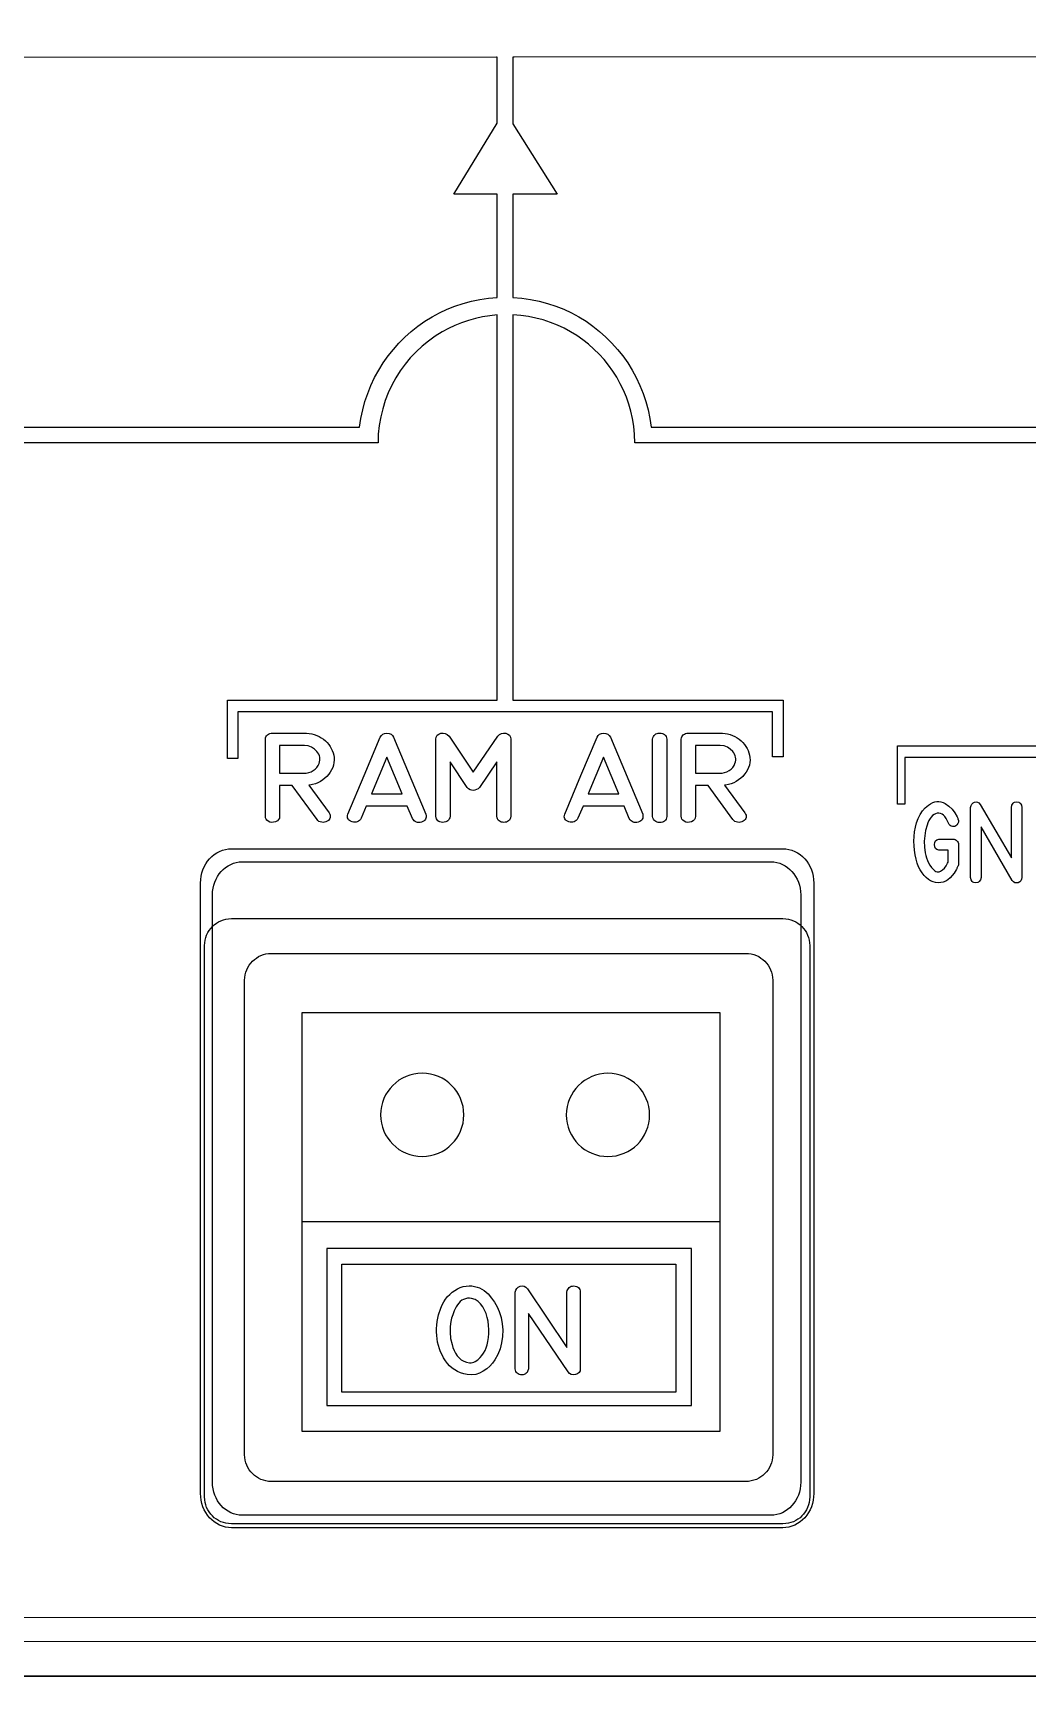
# Model space of a CAD drawing. Extents: x 27 to 704, y 10 to 614.
# Drawn here: x 301.4 to 339.4, y 143.5 to 206.3 of the extents above; entities that cross this region are included whole.
import ezdxf

# ---------------------------------------------------------------- set-up
doc = ezdxf.new("R2010")
doc.units = 0
for name, color, linetype in [('_BACKPANEL', 5, 'CONTINUOUS'), ('_ENGRAVING', 105, 'CONTINUOUS'), ('_LABELS', 30, 'CONTINUOUS'), ('_TOPLAYER', 1, 'CONTINUOUS')]:
    doc.layers.add(name, color=color, linetype=linetype)

msp = doc.modelspace()

# ---------------------------------------------------------------- linework, layer by layer
at = {"layer": '_BACKPANEL'}
for points in [[(526.326, 256.21), (526.326, 251.514), (526.326, 242.12), (526.326, 232.726), (526.326, 152.879), (526.326, 143.485), (203.984, 143.485), (203.984, 152.879), (203.984, 232.726), (203.984, 242.12), (203.984, 251.514), (203.984, 256.21)], [(308.972, 172.462), (330.068, 172.462), (330.173, 172.457), (330.275, 172.442), (330.374, 172.416), (330.468, 172.382), (330.558, 172.339), (330.643, 172.287), (330.722, 172.228), (330.795, 172.162), (330.861, 172.089), (330.92, 172.01), (330.971, 171.926), (331.014, 171.836), (331.049, 171.741), (331.074, 171.643), (331.09, 171.54), (331.095, 171.435), (331.095, 150.34), (331.09, 150.235), (331.074, 150.132), (331.049, 150.034), (331.014, 149.939), (330.971, 149.849), (330.92, 149.765), (330.861, 149.686), (330.795, 149.613), (330.722, 149.547), (330.643, 149.487), (330.558, 149.436), (330.468, 149.393), (330.374, 149.359), (330.275, 149.333), (330.173, 149.318), (330.068, 149.312), (308.972, 149.312), (308.867, 149.318), (308.765, 149.333), (308.666, 149.359), (308.572, 149.393), (308.482, 149.436), (308.397, 149.487), (308.318, 149.547), (308.245, 149.613), (308.179, 149.686), (308.12, 149.765), (308.069, 149.849), (308.025, 149.939), (307.991, 150.034), (307.966, 150.132), (307.95, 150.235), (307.945, 150.34), (307.945, 171.435), (307.95, 171.54), (307.966, 171.643), (307.991, 171.741), (308.025, 171.836), (308.069, 171.926), (308.12, 172.01), (308.179, 172.089), (308.245, 172.162), (308.318, 172.228), (308.397, 172.287), (308.482, 172.339), (308.572, 172.382), (308.666, 172.416), (308.765, 172.442), (308.867, 172.457)]]:
    msp.add_lwpolyline(points, close=True, dxfattribs=at)
at = {"layer": '_ENGRAVING'}
for points in [[(267.008, 191.258), (313.878, 191.258), (313.926, 191.593), (313.995, 191.921), (314.082, 192.242), (314.187, 192.556), (314.31, 192.861), (314.45, 193.158), (314.606, 193.444), (314.778, 193.72), (314.965, 193.985), (315.167, 194.239), (315.382, 194.481), (315.611, 194.709), (315.853, 194.924), (316.107, 195.125), (316.372, 195.311), (316.648, 195.481), (316.93, 195.634), (317.222, 195.771), (317.524, 195.891), (317.834, 195.994), (318.151, 196.08), (318.476, 196.147), (318.806, 196.195), (319.142, 196.224), (319.142, 200.169), (317.484, 200.169), (319.142, 202.895), (319.142, 205.42), (319.115, 205.42), (267.006, 205.396)], [(460.944, 205.486), (319.791, 205.42), (319.742, 205.42), (319.742, 202.871), (321.434, 200.169), (319.742, 200.169), (319.742, 196.228), (320.08, 196.199), (320.413, 196.15), (320.742, 196.083), (321.063, 195.997), (321.377, 195.893), (321.682, 195.772), (321.977, 195.635), (322.261, 195.481), (322.537, 195.311), (322.803, 195.125), (323.057, 194.924), (323.298, 194.709), (323.527, 194.481), (323.743, 194.239), (323.945, 193.986), (324.132, 193.72), (324.304, 193.444), (324.46, 193.158), (324.6, 192.862), (324.723, 192.556), (324.828, 192.243), (324.915, 191.921), (324.983, 191.593), (325.032, 191.258), (409.918, 191.258)], [(341.757, 190.657), (325.082, 190.658), (324.402, 190.658), (324.391, 190.983), (324.36, 191.304), (324.314, 191.59), (324.251, 191.871), (324.173, 192.146), (324.079, 192.413), (323.97, 192.674), (323.848, 192.926), (323.711, 193.17), (323.561, 193.406), (323.399, 193.632), (323.224, 193.848), (323.038, 194.054), (322.84, 194.249), (322.632, 194.433), (322.413, 194.604), (322.184, 194.764), (321.947, 194.91), (321.698, 195.045), (321.44, 195.166), (321.173, 195.271), (320.899, 195.362), (320.618, 195.437), (320.331, 195.496), (320.039, 195.537), (319.742, 195.562), (319.742, 180.824), (330.073, 180.824), (330.073, 178.648), (329.674, 178.648), (329.674, 180.375), (309.231, 180.375), (309.222, 180.375), (309.222, 178.587), (308.823, 178.587), (308.823, 180.823), (308.823, 180.824), (318.933, 180.824), (319.142, 180.824), (319.142, 195.556), (318.859, 195.527), (318.581, 195.482), (318.307, 195.423), (318.038, 195.348), (317.776, 195.259), (317.522, 195.156), (317.274, 195.04), (317.036, 194.91), (316.767, 194.743), (316.509, 194.558), (316.264, 194.359), (316.033, 194.143), (315.816, 193.914), (315.614, 193.671), (315.428, 193.415), (315.258, 193.147), (315.105, 192.868), (314.971, 192.578), (314.855, 192.278), (314.758, 191.969), (314.682, 191.652), (314.626, 191.327), (314.592, 190.995), (314.581, 190.658), (292.114, 190.658)], [(349.043, 178.625), (334.734, 178.625), (334.727, 178.625), (334.727, 176.837), (334.448, 176.837), (334.448, 179.073), (334.448, 179.074), (341.525, 179.074)], [(209.667, 144.813), (520.125, 144.828), (520.215, 144.837), (520.3, 144.863), (520.376, 144.905), (520.442, 144.96), (520.497, 145.027), (520.538, 145.104), (520.564, 145.188), (520.573, 145.279), (520.564, 145.369), (520.537, 145.454), (520.496, 145.53), (520.441, 145.596), (520.375, 145.651), (520.299, 145.693), (520.215, 145.719), (520.125, 145.728), (209.665, 145.713)]]:
    msp.add_lwpolyline(points, dxfattribs=at)
for points in [[(311.74, 179.559), (311.846, 179.555), (311.948, 179.544), (312.048, 179.526), (312.143, 179.5), (312.235, 179.466), (312.323, 179.425), (312.408, 179.377), (312.49, 179.321), (312.565, 179.26), (312.634, 179.194), (312.694, 179.125), (312.748, 179.052), (312.793, 178.974), (312.831, 178.893), (312.862, 178.808), (312.885, 178.718), (312.9, 178.621), (312.903, 178.525), (312.896, 178.431), (312.878, 178.339), (312.848, 178.248), (312.807, 178.159), (312.756, 178.071), (312.693, 177.985), (312.622, 177.904), (312.546, 177.831), (312.463, 177.767), (312.376, 177.711), (312.282, 177.663), (312.184, 177.624), (312.079, 177.593), (311.969, 177.57), (311.932, 177.565), (312.708, 176.504), (312.734, 176.458), (312.75, 176.414), (312.756, 176.371), (312.752, 176.331), (312.738, 176.292), (312.715, 176.255), (312.681, 176.221), (312.638, 176.187), (312.59, 176.164), (312.539, 176.15), (312.484, 176.145), (312.425, 176.149), (312.369, 176.162), (312.321, 176.184), (312.281, 176.214), (312.249, 176.253), (311.298, 177.552), (310.816, 177.552), (310.816, 176.378), (310.806, 176.31), (310.778, 176.253), (310.73, 176.205), (310.663, 176.168), (310.588, 176.146), (310.516, 176.142), (310.446, 176.158), (310.378, 176.192), (310.332, 176.23), (310.299, 176.273), (310.279, 176.322), (310.272, 176.378), (310.272, 179.325), (310.277, 179.372), (310.292, 179.415), (310.316, 179.455), (310.35, 179.491), (310.391, 179.52), (310.437, 179.542), (310.487, 179.555), (310.542, 179.559)], [(314.92, 179.559), (315.006, 179.55), (315.078, 179.521), (315.134, 179.473), (315.174, 179.405), (316.41, 176.456), (316.42, 176.4), (316.422, 176.349), (316.414, 176.303), (316.398, 176.263), (316.373, 176.227), (316.339, 176.197), (316.296, 176.172), (316.244, 176.152), (316.19, 176.14), (316.139, 176.136), (316.091, 176.14), (316.046, 176.153), (316.005, 176.175), (315.966, 176.206), (315.931, 176.245), (315.899, 176.293), (315.701, 176.77), (314.129, 176.77), (313.936, 176.304), (313.904, 176.256), (313.868, 176.217), (313.829, 176.186), (313.787, 176.165), (313.741, 176.152), (313.692, 176.148), (313.64, 176.153), (313.585, 176.167), (313.533, 176.187), (313.49, 176.212), (313.456, 176.243), (313.432, 176.277), (313.417, 176.317), (313.412, 176.361), (313.416, 176.41), (313.429, 176.464), (314.047, 177.935), (314.667, 179.405), (314.707, 179.472), (314.762, 179.52), (314.833, 179.549)], [(316.985, 179.551), (317.072, 179.559), (317.153, 179.544), (317.228, 179.506), (317.297, 179.446), (318.225, 178.066), (319.162, 179.446), (319.231, 179.506), (319.306, 179.544), (319.386, 179.558), (319.472, 179.551), (319.55, 179.522), (319.608, 179.474), (319.647, 179.408), (319.665, 179.322), (319.665, 176.376), (319.652, 176.321), (319.633, 176.274), (319.607, 176.234), (319.576, 176.201), (319.539, 176.176), (319.496, 176.157), (319.447, 176.147), (319.393, 176.143), (319.338, 176.147), (319.289, 176.158), (319.246, 176.176), (319.21, 176.202), (319.179, 176.235), (319.154, 176.274), (319.135, 176.322), (319.122, 176.376), (319.122, 178.46), (318.46, 177.48), (318.406, 177.432), (318.348, 177.397), (318.288, 177.374), (318.224, 177.365), (318.161, 177.371), (318.101, 177.392), (318.044, 177.428), (317.992, 177.48), (317.334, 178.455), (317.336, 176.376), (317.325, 176.322), (317.307, 176.275), (317.282, 176.235), (317.251, 176.202), (317.213, 176.177), (317.168, 176.159), (317.116, 176.148), (317.057, 176.145), (316.999, 176.149), (316.948, 176.16), (316.904, 176.178), (316.867, 176.203), (316.837, 176.236), (316.814, 176.275), (316.799, 176.322), (316.79, 176.376), (316.79, 179.322), (316.808, 179.408), (316.847, 179.475), (316.906, 179.523)], [(323.212, 179.559), (323.299, 179.55), (323.37, 179.521), (323.426, 179.473), (323.467, 179.405), (324.703, 176.456), (324.713, 176.4), (324.714, 176.349), (324.707, 176.303), (324.69, 176.263), (324.665, 176.227), (324.631, 176.197), (324.589, 176.172), (324.537, 176.152), (324.483, 176.14), (324.432, 176.136), (324.384, 176.14), (324.339, 176.153), (324.297, 176.175), (324.259, 176.206), (324.224, 176.245), (324.192, 176.293), (323.993, 176.77), (322.422, 176.77), (322.229, 176.304), (322.196, 176.256), (322.161, 176.217), (322.122, 176.186), (322.079, 176.165), (322.034, 176.152), (321.985, 176.148), (321.933, 176.153), (321.878, 176.167), (321.826, 176.187), (321.783, 176.212), (321.749, 176.243), (321.725, 176.277), (321.71, 176.317), (321.705, 176.361), (321.708, 176.41), (321.722, 176.464), (322.34, 177.935), (322.96, 179.405), (322.999, 179.472), (323.055, 179.52), (323.126, 179.549)], [(325.356, 179.558), (325.411, 179.555), (325.46, 179.544), (325.503, 179.525), (325.541, 179.5), (325.572, 179.466), (325.597, 179.426), (325.617, 179.378), (325.631, 179.322), (325.631, 176.373), (325.617, 176.318), (325.597, 176.27), (325.572, 176.229), (325.541, 176.196), (325.503, 176.171), (325.46, 176.153), (325.411, 176.142), (325.356, 176.138), (325.301, 176.142), (325.252, 176.153), (325.208, 176.172), (325.171, 176.197), (325.14, 176.23), (325.115, 176.27), (325.096, 176.318), (325.083, 176.373), (325.083, 179.322), (325.096, 179.377), (325.115, 179.425), (325.14, 179.466), (325.171, 179.499), (325.208, 179.525), (325.252, 179.543), (325.301, 179.554)], [(327.646, 179.559), (327.752, 179.555), (327.855, 179.544), (327.954, 179.526), (328.049, 179.5), (328.141, 179.466), (328.23, 179.425), (328.315, 179.377), (328.396, 179.321), (328.472, 179.26), (328.54, 179.194), (328.601, 179.125), (328.654, 179.052), (328.7, 178.974), (328.738, 178.893), (328.768, 178.808), (328.791, 178.718), (328.806, 178.621), (328.81, 178.525), (328.802, 178.431), (328.784, 178.339), (328.754, 178.248), (328.714, 178.159), (328.662, 178.071), (328.599, 177.985), (328.528, 177.904), (328.452, 177.831), (328.37, 177.767), (328.282, 177.711), (328.189, 177.663), (328.09, 177.624), (327.985, 177.593), (327.875, 177.57), (327.839, 177.565), (328.614, 176.504), (328.64, 176.458), (328.656, 176.414), (328.662, 176.371), (328.658, 176.331), (328.645, 176.292), (328.621, 176.255), (328.588, 176.221), (328.544, 176.187), (328.496, 176.164), (328.445, 176.15), (328.39, 176.145), (328.331, 176.149), (328.275, 176.162), (328.227, 176.184), (328.187, 176.214), (328.155, 176.253), (327.204, 177.552), (326.722, 177.552), (326.722, 176.378), (326.713, 176.31), (326.684, 176.253), (326.636, 176.205), (326.57, 176.168), (326.495, 176.146), (326.422, 176.142), (326.352, 176.158), (326.284, 176.192), (326.238, 176.23), (326.205, 176.273), (326.185, 176.322), (326.178, 176.378), (326.178, 179.325), (326.183, 179.372), (326.198, 179.415), (326.222, 179.455), (326.256, 179.491), (326.298, 179.52), (326.343, 179.542), (326.394, 179.555), (326.448, 179.559)], [(312.245, 178.859), (312.15, 178.951), (312.038, 179.02), (311.911, 179.066), (311.767, 179.089), (310.816, 179.089), (310.816, 178.021), (311.74, 178.021), (311.836, 178.027), (311.929, 178.047), (312.018, 178.079), (312.103, 178.124), (312.18, 178.18), (312.243, 178.244), (312.292, 178.315), (312.328, 178.395), (312.346, 178.458), (312.357, 178.52), (312.359, 178.58), (312.352, 178.639), (312.338, 178.696), (312.315, 178.752), (312.284, 178.806)], [(314.918, 178.64), (314.328, 177.238), (315.504, 177.238)], [(323.21, 178.64), (322.62, 177.238), (323.797, 177.238)], [(328.151, 178.859), (328.056, 178.951), (327.945, 179.02), (327.817, 179.066), (327.673, 179.089), (326.722, 179.089), (326.722, 178.021), (327.646, 178.021), (327.742, 178.027), (327.835, 178.047), (327.924, 178.079), (328.009, 178.124), (328.086, 178.18), (328.149, 178.244), (328.198, 178.315), (328.234, 178.395), (328.253, 178.458), (328.263, 178.52), (328.265, 178.58), (328.259, 178.639), (328.244, 178.696), (328.221, 178.752), (328.19, 178.806)], [(335.634, 176.807), (335.715, 176.859), (335.796, 176.899), (335.876, 176.925), (335.956, 176.939), (336.035, 176.939), (336.114, 176.926), (336.192, 176.901), (336.27, 176.862), (336.414, 176.762), (336.54, 176.644), (336.646, 176.508), (336.732, 176.354), (336.743, 176.33), (336.752, 176.308), (336.763, 176.286), (336.779, 176.217), (336.778, 176.155), (336.761, 176.1), (336.726, 176.051), (336.684, 176.014), (336.641, 175.992), (336.595, 175.982), (336.548, 175.986), (336.502, 176.002), (336.462, 176.028), (336.428, 176.063), (336.399, 176.108), (336.356, 176.21), (336.31, 176.297), (336.261, 176.368), (336.209, 176.424), (336.154, 176.464), (336.096, 176.489), (336.035, 176.498), (335.971, 176.492), (335.908, 176.472), (335.848, 176.442), (335.793, 176.401), (335.742, 176.349), (335.695, 176.287), (335.652, 176.213), (335.613, 176.129), (335.579, 176.034), (335.524, 175.837), (335.49, 175.632), (335.474, 175.42), (335.478, 175.2), (335.505, 174.984), (335.529, 174.882), (335.559, 174.783), (335.597, 174.687), (335.641, 174.596), (335.692, 174.507), (335.75, 174.423), (335.835, 174.326), (335.878, 174.293), (335.921, 174.27), (335.964, 174.256), (336.007, 174.252), (336.05, 174.258), (336.094, 174.274), (336.176, 174.325), (336.25, 174.393), (336.314, 174.48), (336.369, 174.585), (336.384, 174.618), (336.384, 175.08), (336.047, 175.08), (336.034, 175.081), (335.958, 175.103), (335.904, 175.145), (335.872, 175.208), (335.861, 175.292), (335.872, 175.376), (335.904, 175.439), (335.958, 175.481), (336.034, 175.503), (336.047, 175.506), (336.583, 175.506), (336.623, 175.502), (336.66, 175.49), (336.693, 175.47), (336.724, 175.443), (336.75, 175.41), (336.768, 175.374), (336.779, 175.334), (336.783, 175.292), (336.783, 174.524), (336.766, 174.485), (336.756, 174.46), (336.746, 174.438), (336.735, 174.415), (336.724, 174.392), (336.714, 174.37), (336.702, 174.347), (336.69, 174.324), (336.619, 174.207), (336.544, 174.106), (336.464, 174.021), (336.381, 173.952), (336.293, 173.899), (336.202, 173.862), (336.106, 173.841), (336.006, 173.836), (335.906, 173.846), (335.81, 173.871), (335.718, 173.91), (335.63, 173.965), (335.546, 174.034), (335.466, 174.117), (335.391, 174.216), (335.319, 174.329), (335.257, 174.45), (335.204, 174.586), (335.159, 174.737), (335.123, 174.902), (335.097, 175.075), (335.082, 175.25), (335.078, 175.427), (335.085, 175.606), (335.104, 175.784), (335.137, 175.957), (335.183, 176.126), (335.242, 176.291), (335.315, 176.445), (335.405, 176.582), (335.512, 176.703)], [(337.397, 176.922), (337.459, 176.935), (337.516, 176.923), (337.567, 176.888), (337.613, 176.828), (338.805, 174.785), (338.805, 176.714), (338.828, 176.809), (338.847, 176.846), (338.87, 176.876), (338.898, 176.899), (338.931, 176.916), (339.011, 176.929), (339.091, 176.914), (339.123, 176.897), (339.15, 176.874), (339.171, 176.844), (339.188, 176.807), (339.205, 176.714), (339.205, 174.039), (339.196, 173.967), (339.169, 173.909), (339.124, 173.866), (339.061, 173.837), (338.993, 173.827), (338.933, 173.838), (338.881, 173.872), (338.838, 173.927), (337.646, 175.968), (337.646, 174.039), (337.622, 173.947), (337.58, 173.88), (337.553, 173.857), (337.521, 173.841), (337.445, 173.827), (337.369, 173.841), (337.338, 173.857), (337.31, 173.88), (337.269, 173.947), (337.246, 174.039), (337.246, 176.714), (337.263, 176.786), (337.294, 176.845), (337.339, 176.89)], [(308.982, 175.137), (330.058, 175.137), (330.18, 175.131), (330.298, 175.111), (330.412, 175.078), (330.522, 175.034), (330.626, 174.979), (330.724, 174.913), (330.816, 174.837), (330.9, 174.752), (330.977, 174.659), (331.045, 174.557), (331.105, 174.448), (331.155, 174.333), (331.195, 174.212), (331.224, 174.085), (331.242, 173.954), (331.248, 173.819), (331.248, 150.478), (331.242, 150.343), (331.224, 150.211), (331.195, 150.085), (331.155, 149.964), (331.105, 149.848), (331.045, 149.74), (330.977, 149.638), (330.9, 149.545), (330.816, 149.46), (330.724, 149.384), (330.626, 149.318), (330.522, 149.262), (330.412, 149.218), (330.298, 149.186), (330.18, 149.166), (330.058, 149.159), (308.982, 149.159), (308.86, 149.166), (308.742, 149.186), (308.627, 149.218), (308.518, 149.262), (308.414, 149.318), (308.316, 149.384), (308.224, 149.46), (308.14, 149.545), (308.063, 149.638), (307.994, 149.74), (307.935, 149.848), (307.885, 149.964), (307.845, 150.085), (307.816, 150.211), (307.798, 150.343), (307.792, 150.478), (307.792, 173.819), (307.798, 173.954), (307.816, 174.085), (307.845, 174.212), (307.885, 174.333), (307.935, 174.448), (307.994, 174.557), (308.063, 174.659), (308.14, 174.752), (308.224, 174.837), (308.316, 174.913), (308.414, 174.979), (308.518, 175.034), (308.627, 175.078), (308.742, 175.111), (308.86, 175.131)], [(309.39, 174.637), (329.606, 174.637), (329.723, 174.631), (329.837, 174.612), (329.947, 174.581), (330.052, 174.538), (330.151, 174.485), (330.246, 174.421), (330.333, 174.348), (330.414, 174.267), (330.488, 174.177), (330.554, 174.079), (330.611, 173.974), (330.659, 173.863), (330.697, 173.747), (330.725, 173.625), (330.742, 173.499), (330.748, 173.369), (330.748, 150.906), (330.742, 150.776), (330.725, 150.65), (330.697, 150.528), (330.659, 150.412), (330.611, 150.301), (330.554, 150.196), (330.488, 150.098), (330.414, 150.008), (330.333, 149.927), (330.246, 149.854), (330.151, 149.79), (330.052, 149.737), (329.947, 149.694), (329.837, 149.663), (329.723, 149.644), (329.606, 149.637), (309.39, 149.637), (309.273, 149.644), (309.16, 149.663), (309.05, 149.694), (308.945, 149.737), (308.845, 149.79), (308.751, 149.854), (308.663, 149.927), (308.582, 150.008), (308.508, 150.098), (308.443, 150.196), (308.386, 150.301), (308.338, 150.412), (308.299, 150.528), (308.271, 150.65), (308.254, 150.776), (308.248, 150.906), (308.248, 173.369), (308.254, 173.499), (308.271, 173.625), (308.299, 173.747), (308.338, 173.863), (308.386, 173.974), (308.443, 174.079), (308.508, 174.177), (308.582, 174.267), (308.663, 174.348), (308.751, 174.421), (308.845, 174.485), (308.945, 174.538), (309.05, 174.581), (309.16, 174.612), (309.273, 174.631)]]:
    msp.add_lwpolyline(points, close=True, dxfattribs=at)
at = {"layer": '_LABELS'}
for points in [[(327.669, 152.858), (327.669, 168.86), (311.669, 168.86), (311.669, 152.858)], [(316.271, 166.549), (316.109, 166.541), (315.951, 166.516), (315.798, 166.477), (315.652, 166.424), (315.513, 166.357), (315.381, 166.277), (315.259, 166.185), (315.146, 166.083), (315.043, 165.969), (314.951, 165.847), (314.872, 165.716), (314.805, 165.577), (314.751, 165.43), (314.712, 165.278), (314.688, 165.12), (314.679, 164.957), (314.688, 164.794), (314.712, 164.636), (314.751, 164.484), (314.805, 164.338), (314.872, 164.198), (314.951, 164.067), (315.043, 163.945), (315.146, 163.832), (315.259, 163.729), (315.381, 163.637), (315.513, 163.558), (315.652, 163.491), (315.798, 163.437), (315.951, 163.398), (316.109, 163.374), (316.271, 163.365), (316.434, 163.374), (316.592, 163.398), (316.745, 163.437), (316.891, 163.491), (317.03, 163.558), (317.161, 163.637), (317.284, 163.729), (317.397, 163.832), (317.5, 163.945), (317.591, 164.067), (317.671, 164.198), (317.738, 164.338), (317.791, 164.484), (317.831, 164.636), (317.855, 164.794), (317.863, 164.957), (317.855, 165.12), (317.831, 165.278), (317.791, 165.43), (317.738, 165.577), (317.671, 165.716), (317.591, 165.847), (317.5, 165.969), (317.397, 166.083), (317.284, 166.185), (317.161, 166.277), (317.03, 166.357), (316.891, 166.424), (316.745, 166.477), (316.592, 166.516), (316.434, 166.541)], [(323.374, 166.545), (323.212, 166.537), (323.054, 166.513), (322.901, 166.474), (322.755, 166.42), (322.616, 166.353), (322.484, 166.274), (322.362, 166.182), (322.249, 166.079), (322.146, 165.966), (322.054, 165.844), (321.975, 165.712), (321.908, 165.573), (321.854, 165.427), (321.815, 165.275), (321.791, 165.116), (321.782, 164.954), (321.791, 164.791), (321.815, 164.633), (321.854, 164.48), (321.908, 164.334), (321.975, 164.195), (322.054, 164.064), (322.146, 163.941), (322.249, 163.828), (322.362, 163.726), (322.484, 163.634), (322.616, 163.554), (322.755, 163.487), (322.901, 163.434), (323.054, 163.394), (323.212, 163.37), (323.374, 163.362), (323.537, 163.37), (323.695, 163.394), (323.848, 163.434), (323.994, 163.487), (324.133, 163.554), (324.264, 163.634), (324.387, 163.726), (324.5, 163.828), (324.603, 163.941), (324.694, 164.064), (324.774, 164.195), (324.841, 164.334), (324.895, 164.48), (324.934, 164.633), (324.958, 164.791), (324.966, 164.954), (324.958, 165.116), (324.934, 165.275), (324.895, 165.427), (324.841, 165.573), (324.774, 165.712), (324.694, 165.844), (324.603, 165.966), (324.5, 166.079), (324.387, 166.182), (324.264, 166.274), (324.133, 166.353), (323.994, 166.42), (323.848, 166.474), (323.695, 166.513), (323.537, 166.537)], [(312.621, 159.842), (312.621, 159.7), (312.621, 153.842), (326.567, 153.842), (326.567, 159.842)], [(313.191, 159.244), (325.977, 159.244), (325.977, 154.342), (313.191, 154.342)], [(319.216, 157.437), (319.286, 157.205), (319.33, 156.968), (319.349, 156.727), (319.341, 156.482), (319.307, 156.24), (319.247, 156.009), (319.16, 155.789), (319.046, 155.579), (318.959, 155.457), (318.856, 155.344), (318.739, 155.241), (318.608, 155.147), (318.465, 155.073), (318.316, 155.027), (318.159, 155.011), (317.994, 155.023), (317.862, 155.05), (317.737, 155.089), (317.62, 155.138), (317.512, 155.198), (317.411, 155.269), (317.319, 155.351), (317.234, 155.444), (317.157, 155.547), (317.089, 155.658), (317.028, 155.772), (316.974, 155.889), (316.929, 156.009), (316.891, 156.132), (316.861, 156.258), (316.839, 156.387), (316.824, 156.519), (316.818, 156.653), (316.818, 156.785), (316.827, 156.917), (316.842, 157.048), (316.866, 157.178), (316.897, 157.307), (316.981, 157.563), (317.035, 157.686), (317.096, 157.8), (317.164, 157.905), (317.24, 158.002), (317.323, 158.09), (317.414, 158.169), (317.512, 158.24), (317.617, 158.302), (317.725, 158.351), (317.835, 158.386), (317.948, 158.407), (318.063, 158.414), (318.171, 158.41), (318.275, 158.395), (318.373, 158.371), (318.466, 158.338), (318.554, 158.294), (318.637, 158.241), (318.715, 158.179), (318.788, 158.107), (318.92, 157.949), (319.036, 157.785), (319.134, 157.614)], [(322.317, 155.244), (322.306, 155.164), (322.271, 155.101), (322.214, 155.054), (322.134, 155.022), (322.047, 155.01), (321.971, 155.023), (321.905, 155.06), (321.85, 155.121), (320.334, 157.357), (320.334, 155.244), (320.303, 155.142), (320.28, 155.102), (320.251, 155.069), (320.216, 155.044), (320.176, 155.026), (320.13, 155.015), (320.079, 155.011), (320.028, 155.015), (319.982, 155.026), (319.942, 155.044), (319.908, 155.069), (319.879, 155.102), (319.856, 155.142), (319.826, 155.244), (319.826, 158.175), (319.848, 158.254), (319.887, 158.319), (319.944, 158.368), (320.018, 158.403), (320.097, 158.417), (320.169, 158.405), (320.234, 158.366), (320.293, 158.3), (321.808, 156.06), (321.808, 158.175), (321.82, 158.231), (321.838, 158.279), (321.861, 158.32), (321.891, 158.353), (321.927, 158.378), (321.969, 158.397), (322.017, 158.407), (322.071, 158.41), (322.125, 158.406), (322.172, 158.395), (322.212, 158.376), (322.246, 158.35), (322.274, 158.317), (322.295, 158.277), (322.309, 158.23), (322.317, 158.175)], [(318.077, 157.943), (317.997, 157.938), (317.921, 157.922), (317.851, 157.897), (317.786, 157.861), (317.726, 157.815), (317.67, 157.758), (317.62, 157.691), (317.575, 157.614), (317.498, 157.456), (317.436, 157.31), (317.39, 157.175), (317.359, 157.053), (317.336, 156.866), (317.334, 156.643), (317.358, 156.404), (317.41, 156.168), (317.447, 156.053), (317.493, 155.944), (317.548, 155.841), (317.61, 155.744), (317.682, 155.658), (317.764, 155.588), (317.857, 155.533), (317.96, 155.494), (318.082, 155.473), (318.14, 155.473), (318.195, 155.481), (318.249, 155.496), (318.3, 155.519), (318.396, 155.586), (318.482, 155.67), (318.557, 155.757), (318.62, 155.846), (318.673, 155.938), (318.717, 156.041), (318.753, 156.158), (318.782, 156.291), (318.804, 156.439), (318.816, 156.594), (318.817, 156.749), (318.808, 156.904), (318.787, 157.059), (318.755, 157.21), (318.711, 157.353), (318.655, 157.489), (318.586, 157.617), (318.503, 157.73), (318.405, 157.82), (318.29, 157.888), (318.16, 157.933)]]:
    msp.add_lwpolyline(points, close=True, dxfattribs=at)
msp.add_lwpolyline([(327.669, 160.859), (311.669, 160.859)], dxfattribs=at)
msp.add_lwpolyline([(327.669, 160.859), (311.669, 160.859)], dxfattribs=at)
at = {"layer": '_TOPLAYER'}
msp.add_lwpolyline([(310.503, 171.131), (328.652, 171.131), (328.757, 171.126), (328.859, 171.11), (328.958, 171.085), (329.052, 171.051), (329.141, 171.008), (329.226, 170.956), (329.305, 170.897), (329.378, 170.831), (329.444, 170.759), (329.503, 170.68), (329.554, 170.595), (329.597, 170.506), (329.631, 170.411), (329.657, 170.313), (329.672, 170.211), (329.677, 170.106), (329.677, 151.956), (329.672, 151.851), (329.657, 151.749), (329.631, 151.651), (329.597, 151.556), (329.554, 151.467), (329.503, 151.382), (329.444, 151.303), (329.378, 151.231), (329.305, 151.165), (329.226, 151.106), (329.141, 151.054), (329.052, 151.011), (328.958, 150.977), (328.859, 150.952), (328.757, 150.936), (328.652, 150.931), (310.503, 150.931), (310.397, 150.936), (310.295, 150.952), (310.197, 150.977), (310.103, 151.011), (310.013, 151.054), (309.929, 151.106), (309.85, 151.165), (309.777, 151.231), (309.711, 151.303), (309.652, 151.382), (309.601, 151.467), (309.558, 151.556), (309.523, 151.651), (309.498, 151.749), (309.483, 151.851), (309.477, 151.956), (309.477, 170.106), (309.483, 170.211), (309.498, 170.313), (309.523, 170.411), (309.558, 170.506), (309.601, 170.595), (309.652, 170.68), (309.711, 170.759), (309.777, 170.831), (309.85, 170.897), (309.929, 170.956), (310.013, 171.008), (310.103, 171.051), (310.197, 171.085), (310.295, 171.11), (310.397, 171.126)], close=True, dxfattribs=at)
msp.add_lwpolyline([(298.322, 143.485), (346.148, 143.485), (438.214, 143.485), (523.936, 143.485)], dxfattribs=at)

doc.saveas('drawing.dxf')
